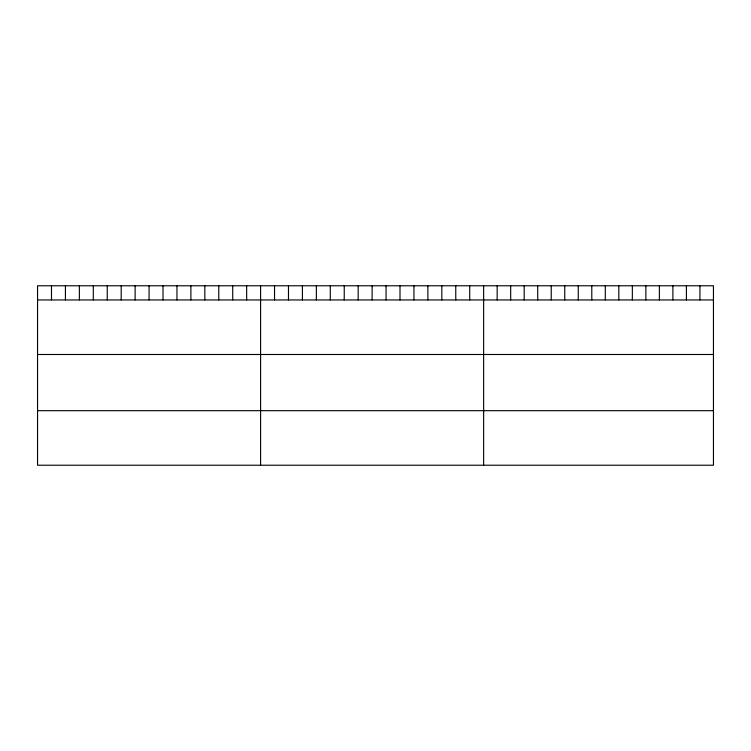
<?xml version="1.0" encoding="UTF-8"?>
<svg xmlns="http://www.w3.org/2000/svg" width="751" height="751" viewBox="0 0 751 751"><rect width="100%" height="100%" fill="white"/><g stroke="black" fill="none" stroke-linecap="round" stroke-linejoin="round"><path stroke-width="1.13" d="M713.45 354.491L713.45 285.774L37.55 285.774L37.55 465.226L713.45 465.226L713.45 354.491L37.55 354.491M37.55 299.949L713.45 299.949M37.55 410.684L713.45 410.684M699.932 285.774L699.932 299.949M686.414 285.774L686.414 299.949M672.896 285.774L672.896 299.949M659.378 285.774L659.378 299.949M645.86 285.774L645.86 299.949M632.342 285.774L632.342 299.949M618.824 285.774L618.824 299.949M605.306 285.774L605.306 299.949M591.788 285.774L591.788 299.949M578.27 285.774L578.27 299.949M564.752 285.774L564.752 299.949M551.234 285.774L551.234 299.949M537.716 285.774L537.716 299.949M524.198 285.774L524.198 299.949M510.68 285.774L510.68 299.949M497.162 285.774L497.162 299.949M483.644 285.774L483.644 465.226M469.704 285.774L469.704 299.949M455.763 285.774L455.763 299.949M441.823 285.774L441.823 299.949M427.882 285.774L427.882 299.949M413.942 285.774L413.942 299.949M400.001 285.774L400.001 299.949M386.061 285.774L386.061 299.949M372.12 285.774L372.12 299.949M358.18 285.774L358.18 299.949M344.24 285.774L344.24 299.949M330.299 285.774L330.299 299.949M316.359 285.774L316.359 299.949M302.418 285.774L302.418 299.949M288.478 285.774L288.478 299.949M274.537 285.774L274.537 299.949M260.597 285.774L260.597 465.226M246.657 285.774L246.657 299.949M232.716 285.774L232.716 299.949M218.776 285.774L218.776 299.949M204.835 285.774L204.835 299.949M190.895 285.774L190.895 299.949M176.954 285.774L176.954 299.949M163.014 285.774L163.014 299.949M149.073 285.774L149.073 299.949M135.133 285.774L135.133 299.949M121.193 285.774L121.193 299.949M107.252 285.774L107.252 299.949M93.312 285.774L93.312 299.949M79.371 285.774L79.371 299.949M65.431 285.774L65.431 299.949M51.49 285.774L51.49 299.949"/></g></svg>
